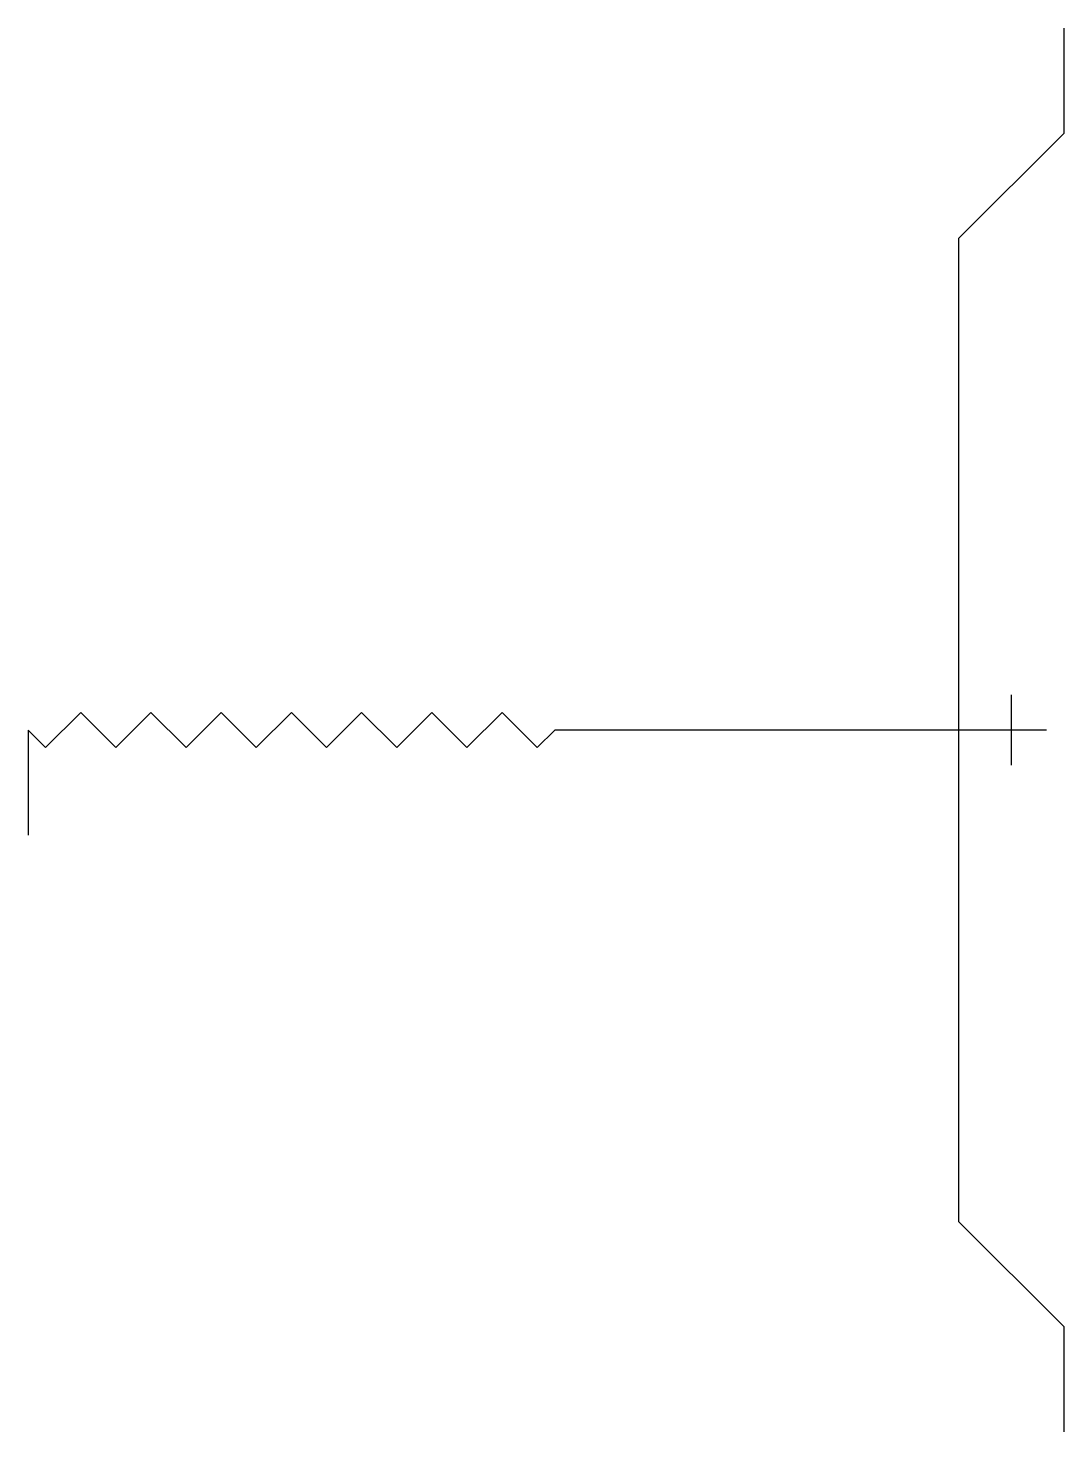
# Model space of a CAD drawing. Extents: x -7.4 to 0, y -5 to 5.
import ezdxf

# ---------------------------------------------------------------- set-up
doc = ezdxf.new("R2010")
doc.units = 0
doc.header["$MEASUREMENT"] = 0
doc.layers.get('0').update_dxf_attribs({"linetype": 'CONTINUOUS'})

msp = doc.modelspace()

# ---------------------------------------------------------------- linework, layer by layer
msp.add_line((-0.375, 0.25), (-0.375, -0.25))
for points in [[(0, 5), (0, 4.25), (-0.75, 3.5), (-0.75, -3.5), (0, -4.25), (0, -5)], [(-0.125, 0), (-3.625, 0), (-3.75, -0.125), (-4, 0.125), (-4.25, -0.125), (-4.5, 0.125), (-4.75, -0.125), (-5, 0.125), (-5.25, -0.125), (-5.5, 0.125), (-5.75, -0.125), (-6, 0.125), (-6.25, -0.125), (-6.5, 0.125), (-6.75, -0.125), (-7, 0.125), (-7.25, -0.125), (-7.375, 0), (-7.375, -0.75)]]:
    msp.add_lwpolyline(points)

doc.saveas('drawing.dxf')
